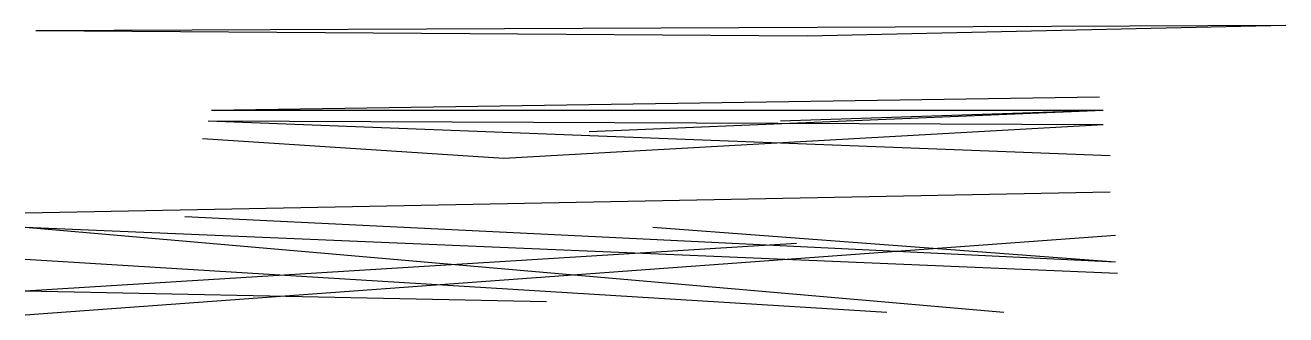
# Model space of a CAD drawing. Header units: millimetres. Extents: x 415 to 534, y 405 to 545.
# Drawn here: x 415 to 533.5, y 404.8 to 432 of the extents above; entities outside this region: 1.
import ezdxf

# ---------------------------------------------------------------- set-up
doc = ezdxf.new("R2010")
doc.units = ezdxf.units.MM
doc.layers.add('ANNOTATIONS', color=3, linetype='Continuous')
doc.layers.add('GEOMETRY', color=7, linetype='Continuous')

msp = doc.modelspace()

# ---------------------------------------------------------------- linework, layer by layer
at = {"layer": 'GEOMETRY'}
for p, q in [((416, 431.5), (533.5, 432)), ((416, 431.5), (488.5, 431)), ((488.5, 431), (533.5, 432)), ((432.5, 424), (516, 425.25)), ((432.5, 424), (516.33, 424)), ((468, 422), (516.33, 424)), ((486, 423), (516.33, 424)), ((432.2, 423), (516.33, 422.67)), ((432.2, 423), (517, 419.75)), ((460, 419.5), (516.33, 422.67)), ((431.67, 421.33), (460, 419.5)), ((415, 414.33), (517, 416.33)), ((430, 414), (517.5, 409.75)), ((415, 413), (517.67, 408.67)), ((415, 413), (507, 405)), ((474, 413), (517.5, 409.75)), ((415, 404.75), (517.5, 412.25)), ((415, 407), (487.5, 411.5)), ((415, 410), (496, 405)), ((415, 407), (464, 406))]:
    msp.add_line(p, q, dxfattribs=at)

# ---------------------------------------------------------------- texts
at = {"layer": 'ANNOTATIONS'}
msp.add_text('PART 720', height=12, dxfattribs=at).set_placement((449, 533))

doc.saveas('drawing.dxf')
